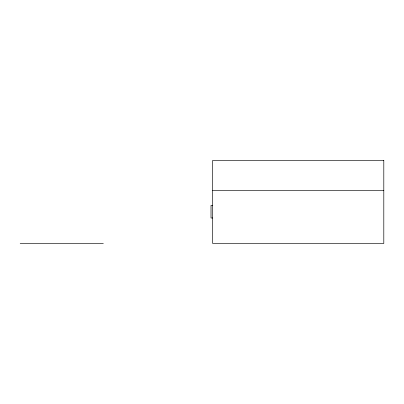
<?xml version="1.0" encoding="UTF-8"?>
<svg xmlns="http://www.w3.org/2000/svg" width="404" height="404" viewBox="0 0 404 404"><rect width="100%" height="100%" fill="white"/><g stroke="black" fill="none" stroke-linecap="round" stroke-linejoin="round"><path stroke-width="0.61" d="M212.666 190.516L383.8 190.516M212.666 205.404L211.014 205.404L211.014 217.993L212.666 217.993M20.2 243.45L103.308 243.45M383.8 160.433L212.666 160.433L212.666 243.45L383.8 243.45L383.8 160.433"/></g></svg>
